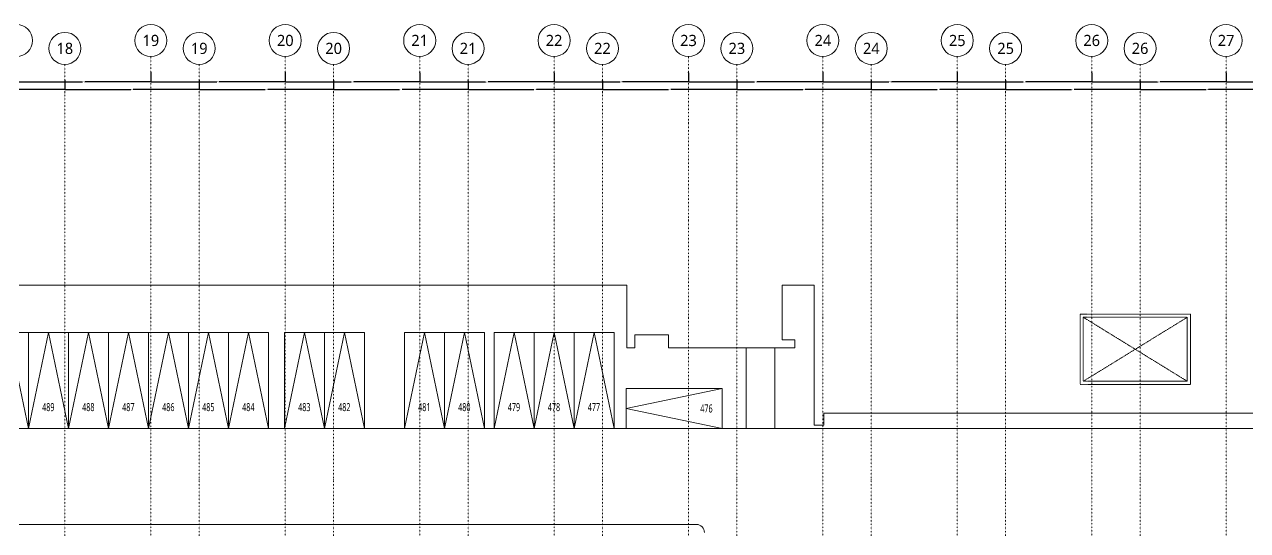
# Model space of a CAD drawing. Extents: x -168053 to 290600, y -560063 to 131745.
# Drawn here: x 148676 to 225117, y 100117 to 131745 of the extents above; entities that cross this region are included whole.
import ezdxf
from ezdxf.enums import TextEntityAlignment as Align

# ---------------------------------------------------------------- set-up
doc = ezdxf.new("R2010")
doc.units = 0
doc.header["$LTSCALE"] = 250
for name, pattern in [('H12PL1$0$DOTK1', [0.01, 0.005, -0.005]), ('H12PL1$0$JJP_三點線', [0.9, 0.3, -0.15, 0, -0.15, 0, -0.15, 0, -0.15]), ('H12PL25$0$JJP_三點線', [0.9, 0.3, -0.15, 0, -0.15, 0, -0.15, 0, -0.15])]:
    doc.linetypes.add(name, pattern=pattern)
for name, color, linetype in [('H12PL1$0$A-DIM', 252, 'Continuous'), ('H12PL1$0$L10_14_PKG', 252, 'Continuous'), ('H12PL1$0$L10_14_PKG-NN', 252, 'Continuous'), ('H12PL1$0$L10_14_SITE', 252, 'Continuous'), ('H12PL1$0$L10_14_SUGATA2', 252, 'Continuous'), ('H12PL1$0$L10_14_SUGATAD', 252, 'Continuous'), ('H12PL1$0$S-GRID', 252, 'Continuous'), ('H12PL25$0$A-DIM', 252, 'Continuous'), ('H12PL25$0$S-GRID', 252, 'Continuous')]:
    doc.layers.add(name, color=color, linetype=linetype)
doc.styles.add('H12PL1$0$dim-txt', font='isocp.shx', dxfattribs={"width": 0.7, "bigfont": 'chineset.shx'})
doc.styles.add('H12PL1$0$Standard', font='', dxfattribs={"width": 0.8})
doc.styles.add('H12PL25$0$dim-txt', font='isocp.shx', dxfattribs={"width": 0.7, "bigfont": 'chineset.shx'})
doc.styles.add('H12PL25$0$Standard', font='', dxfattribs={"width": 0.8})
doc.styles.get('H12PL1$0$Standard').set_extended_font_data('Microsoft JhengHei')
doc.styles.get('H12PL25$0$Standard').set_extended_font_data('Microsoft JhengHei')
doc.dimstyles.new('H12PL1$0$ARCH-dim-200MM', dxfattribs={"dimscale": 200, "dimtxt": 0.3, "dimasz": 0.1, "dimexe": 0.1, "dimexo": 0.1, "dimgap": 0.05, "dimtad": 1, "dimdec": 0, "dimlfac": 10, "dimrnd": 0.5, "dimdsep": 46, "dimtxsty": 'H12PL1$0$dim-txt', "dimblk": 'H12PL1$0$_Dot', "dimcen": 2, "dimclrd": 256, "dimclre": 256, "dimclrt": 256, "dimadec": 0, "dimazin": 0, "dimtfac": 1, "dimtix": 1, "dimtmove": 2, "dimatfit": 3, "dimldrblk": 'H12PL1$0$_OBLIQUE', "dimfxl": 1, "dimtvp": 1, "dimtolj": 1, "dimarcsym": 0})
doc.dimstyles.new('H12PL25$0$ARCH-dim-200MM', dxfattribs={"dimscale": 200, "dimtxt": 0.3, "dimasz": 0.1, "dimexe": 0.1, "dimexo": 0.1, "dimgap": 0.05, "dimtad": 1, "dimdec": 0, "dimlfac": 10, "dimrnd": 0.5, "dimdsep": 46, "dimtxsty": 'H12PL25$0$dim-txt', "dimblk": 'H12PL25$0$_Dot', "dimcen": 2, "dimclrd": 256, "dimclre": 256, "dimclrt": 256, "dimadec": 0, "dimazin": 0, "dimtfac": 1, "dimtix": 1, "dimtmove": 2, "dimatfit": 3, "dimldrblk": 'H12PL25$0$_OBLIQUE', "dimfxl": 1, "dimtvp": 1, "dimtolj": 1, "dimarcsym": 0})

# ---------------------------------------------------------------- blocks, each defined once
blk = doc.blocks.new('*D129')
at = {"layer": 'DEFPOINTS', "color": 0, "linetype": 'Continuous', "transparency": 16777216}
for p in [(139200, 128250), (151200, 128250), (151200, 127670)]:
    blk.add_point(p, dxfattribs=at)
at = {"layer": 'H12PL25$0$A-DIM', "linetype": 'Continuous', "lineweight": -2, "transparency": 16777216}
for p, q in [((139200, 128230), (139200, 127650)), ((139220, 127670), (145112, 127670)), ((151180, 127670), (145288, 127670)), ((151200, 128230), (151200, 127650))]:
    blk.add_line(p, q, dxfattribs=at)
at = {"layer": 'H12PL25$0$A-DIM', "linetype": 'Continuous', "lineweight": 0, "transparency": 16777216, "insert": (145200, 127670), "char_height": 60, "attachment_point": 5, "style": 'H12PL25$0$dim-txt'}
blk.add_mtext('\\A1;120000', dxfattribs=at)
blk = doc.blocks.new('H12PL25$0$_Dot')
blk = doc.blocks.new('H12PL25$0$_OBLIQUE')
at = {"color": 0, "linetype": 'ByBlock', "lineweight": -2}
blk.add_line((-0.5, -0.5), (0.5, 0.5), dxfattribs=at)
blk = doc.blocks.new('*D130')
at = {"layer": 'DEFPOINTS', "color": 0, "linetype": 'Continuous', "transparency": 16777216}
for p in [(151200, 128250), (159600, 128250), (159600, 127670)]:
    blk.add_point(p, dxfattribs=at)
at = {"layer": 'H12PL25$0$A-DIM', "linetype": 'Continuous', "lineweight": -2, "transparency": 16777216}
for p, q in [((151200, 128230), (151200, 127650)), ((151220, 127670), (155321, 127670)), ((159580, 127670), (155479, 127670)), ((159600, 128230), (159600, 127650))]:
    blk.add_line(p, q, dxfattribs=at)
at = {"layer": 'H12PL25$0$A-DIM', "linetype": 'Continuous', "lineweight": 0, "transparency": 16777216, "insert": (155400, 127670), "char_height": 60, "attachment_point": 5, "style": 'H12PL25$0$dim-txt'}
blk.add_mtext('\\A1;84000', dxfattribs=at)
blk = doc.blocks.new('*D131')
at = {"layer": 'DEFPOINTS', "color": 0, "linetype": 'Continuous', "transparency": 16777216}
for p in [(159600, 128250), (168000, 128250), (168000, 127670)]:
    blk.add_point(p, dxfattribs=at)
at = {"layer": 'H12PL25$0$A-DIM', "linetype": 'Continuous', "lineweight": -2, "transparency": 16777216}
for p, q in [((159600, 128230), (159600, 127650)), ((159620, 127670), (163721, 127670)), ((167980, 127670), (163879, 127670)), ((168000, 128230), (168000, 127650))]:
    blk.add_line(p, q, dxfattribs=at)
at = {"layer": 'H12PL25$0$A-DIM', "linetype": 'Continuous', "lineweight": 0, "transparency": 16777216, "insert": (163800, 127670), "char_height": 60, "attachment_point": 5, "style": 'H12PL25$0$dim-txt'}
blk.add_mtext('\\A1;84000', dxfattribs=at)
blk = doc.blocks.new('*D132')
at = {"layer": 'DEFPOINTS', "color": 0, "linetype": 'Continuous', "transparency": 16777216}
for p in [(168000, 128250), (176400, 128250), (176400, 127670)]:
    blk.add_point(p, dxfattribs=at)
at = {"layer": 'H12PL25$0$A-DIM', "linetype": 'Continuous', "lineweight": -2, "transparency": 16777216}
for p, q in [((168000, 128230), (168000, 127650)), ((168020, 127670), (172121, 127670)), ((176380, 127670), (172279, 127670)), ((176400, 128230), (176400, 127650))]:
    blk.add_line(p, q, dxfattribs=at)
at = {"layer": 'H12PL25$0$A-DIM', "linetype": 'Continuous', "lineweight": 0, "transparency": 16777216, "insert": (172200, 127670), "char_height": 60, "attachment_point": 5, "style": 'H12PL25$0$dim-txt'}
blk.add_mtext('\\A1;84000', dxfattribs=at)
blk = doc.blocks.new('*D133')
at = {"layer": 'DEFPOINTS', "color": 0, "linetype": 'Continuous', "transparency": 16777216}
for p in [(176400, 128250), (184800, 128250), (184800, 127670)]:
    blk.add_point(p, dxfattribs=at)
at = {"layer": 'H12PL25$0$A-DIM', "linetype": 'Continuous', "lineweight": -2, "transparency": 16777216}
for p, q in [((176400, 128230), (176400, 127650)), ((176420, 127670), (180521, 127670)), ((184780, 127670), (180679, 127670)), ((184800, 128230), (184800, 127650))]:
    blk.add_line(p, q, dxfattribs=at)
at = {"layer": 'H12PL25$0$A-DIM', "linetype": 'Continuous', "lineweight": 0, "transparency": 16777216, "insert": (180600, 127670), "char_height": 60, "attachment_point": 5, "style": 'H12PL25$0$dim-txt'}
blk.add_mtext('\\A1;84000', dxfattribs=at)
blk = doc.blocks.new('*D134')
at = {"layer": 'DEFPOINTS', "color": 0, "linetype": 'Continuous', "transparency": 16777216}
for p in [(184800, 128250), (193200, 128250), (193200, 127670)]:
    blk.add_point(p, dxfattribs=at)
at = {"layer": 'H12PL25$0$A-DIM', "linetype": 'Continuous', "lineweight": -2, "transparency": 16777216}
for p, q in [((184800, 128230), (184800, 127650)), ((184820, 127670), (188921, 127670)), ((193180, 127670), (189079, 127670)), ((193200, 128230), (193200, 127650))]:
    blk.add_line(p, q, dxfattribs=at)
at = {"layer": 'H12PL25$0$A-DIM', "linetype": 'Continuous', "lineweight": 0, "transparency": 16777216, "insert": (189000, 127670), "char_height": 60, "attachment_point": 5, "style": 'H12PL25$0$dim-txt'}
blk.add_mtext('\\A1;84000', dxfattribs=at)
blk = doc.blocks.new('*D135')
at = {"layer": 'DEFPOINTS', "color": 0, "linetype": 'Continuous', "transparency": 16777216}
for p in [(193200, 128250), (201600, 128250), (201600, 127670)]:
    blk.add_point(p, dxfattribs=at)
at = {"layer": 'H12PL25$0$A-DIM', "linetype": 'Continuous', "lineweight": -2, "transparency": 16777216}
for p, q in [((193200, 128230), (193200, 127650)), ((193220, 127670), (197321, 127670)), ((201580, 127670), (197479, 127670)), ((201600, 128230), (201600, 127650))]:
    blk.add_line(p, q, dxfattribs=at)
at = {"layer": 'H12PL25$0$A-DIM', "linetype": 'Continuous', "lineweight": 0, "transparency": 16777216, "insert": (197400, 127670), "char_height": 60, "attachment_point": 5, "style": 'H12PL25$0$dim-txt'}
blk.add_mtext('\\A1;84000', dxfattribs=at)
blk = doc.blocks.new('*D136')
at = {"layer": 'DEFPOINTS', "color": 0, "linetype": 'Continuous', "transparency": 16777216}
for p in [(201600, 128250), (210000, 128250), (210000, 127670)]:
    blk.add_point(p, dxfattribs=at)
at = {"layer": 'H12PL25$0$A-DIM', "linetype": 'Continuous', "lineweight": -2, "transparency": 16777216}
for p, q in [((201600, 128230), (201600, 127650)), ((201620, 127670), (205721, 127670)), ((209980, 127670), (205879, 127670)), ((210000, 128230), (210000, 127650))]:
    blk.add_line(p, q, dxfattribs=at)
at = {"layer": 'H12PL25$0$A-DIM', "linetype": 'Continuous', "lineweight": 0, "transparency": 16777216, "insert": (205800, 127670), "char_height": 60, "attachment_point": 5, "style": 'H12PL25$0$dim-txt'}
blk.add_mtext('\\A1;84000', dxfattribs=at)
blk = doc.blocks.new('*D137')
at = {"layer": 'DEFPOINTS', "color": 0, "linetype": 'Continuous', "transparency": 16777216}
for p in [(210000, 128250), (218400, 128250), (218400, 127670)]:
    blk.add_point(p, dxfattribs=at)
at = {"layer": 'H12PL25$0$A-DIM', "linetype": 'Continuous', "lineweight": -2, "transparency": 16777216}
for p, q in [((210000, 128230), (210000, 127650)), ((210020, 127670), (214121, 127670)), ((218380, 127670), (214279, 127670)), ((218400, 128230), (218400, 127650))]:
    blk.add_line(p, q, dxfattribs=at)
at = {"layer": 'H12PL25$0$A-DIM', "linetype": 'Continuous', "lineweight": 0, "transparency": 16777216, "insert": (214200, 127670), "char_height": 60, "attachment_point": 5, "style": 'H12PL25$0$dim-txt'}
blk.add_mtext('\\A1;84000', dxfattribs=at)
blk = doc.blocks.new('*D138')
at = {"layer": 'DEFPOINTS', "color": 0, "linetype": 'Continuous', "transparency": 16777216}
for p in [(218400, 128250), (226800, 128250), (226800, 127670)]:
    blk.add_point(p, dxfattribs=at)
at = {"layer": 'H12PL25$0$A-DIM', "linetype": 'Continuous', "lineweight": -2, "transparency": 16777216}
for p, q in [((218400, 128230), (218400, 127650)), ((218420, 127670), (222521, 127670)), ((226780, 127670), (222679, 127670)), ((226800, 128230), (226800, 127650))]:
    blk.add_line(p, q, dxfattribs=at)
at = {"layer": 'H12PL25$0$A-DIM', "linetype": 'Continuous', "lineweight": 0, "transparency": 16777216, "insert": (222600, 127670), "char_height": 60, "attachment_point": 5, "style": 'H12PL25$0$dim-txt'}
blk.add_mtext('\\A1;84000', dxfattribs=at)
blk = doc.blocks.new('*D242')
at = {"layer": 'DEFPOINTS', "color": 0, "linetype": 'Continuous', "transparency": 16777216}
for p in [(151200, 128250), (159600, 128250), (159600, 127670)]:
    blk.add_point(p, dxfattribs=at)
at = {"layer": 'H12PL1$0$A-DIM', "linetype": 'Continuous', "lineweight": -2, "transparency": 16777216}
for p, q in [((151200, 128230), (151200, 127650)), ((151220, 127670), (155321, 127670)), ((159580, 127670), (155479, 127670)), ((159600, 128230), (159600, 127650))]:
    blk.add_line(p, q, dxfattribs=at)
at = {"layer": 'H12PL1$0$A-DIM', "linetype": 'Continuous', "lineweight": 0, "transparency": 16777216, "insert": (155400, 127670), "char_height": 60, "attachment_point": 5, "style": 'H12PL1$0$dim-txt'}
blk.add_mtext('\\A1;84000', dxfattribs=at)
blk = doc.blocks.new('H12PL1$0$_Dot')
blk = doc.blocks.new('H12PL1$0$_OBLIQUE')
at = {"color": 0, "linetype": 'ByBlock', "lineweight": -2}
blk.add_line((-0.5, -0.5), (0.5, 0.5), dxfattribs=at)
blk = doc.blocks.new('*D243')
at = {"layer": 'DEFPOINTS', "color": 0, "linetype": 'Continuous', "transparency": 16777216}
for p in [(159600, 128250), (168000, 128250), (168000, 127670)]:
    blk.add_point(p, dxfattribs=at)
at = {"layer": 'H12PL1$0$A-DIM', "linetype": 'Continuous', "lineweight": -2, "transparency": 16777216}
for p, q in [((159600, 128230), (159600, 127650)), ((159620, 127670), (163721, 127670)), ((167980, 127670), (163879, 127670)), ((168000, 128230), (168000, 127650))]:
    blk.add_line(p, q, dxfattribs=at)
at = {"layer": 'H12PL1$0$A-DIM', "linetype": 'Continuous', "lineweight": 0, "transparency": 16777216, "insert": (163800, 127670), "char_height": 60, "attachment_point": 5, "style": 'H12PL1$0$dim-txt'}
blk.add_mtext('\\A1;84000', dxfattribs=at)
blk = doc.blocks.new('*D244')
at = {"layer": 'DEFPOINTS', "color": 0, "linetype": 'Continuous', "transparency": 16777216}
for p in [(168000, 128250), (176400, 128250), (176400, 127670)]:
    blk.add_point(p, dxfattribs=at)
at = {"layer": 'H12PL1$0$A-DIM', "linetype": 'Continuous', "lineweight": -2, "transparency": 16777216}
for p, q in [((168000, 128230), (168000, 127650)), ((168020, 127670), (172121, 127670)), ((176380, 127670), (172279, 127670)), ((176400, 128230), (176400, 127650))]:
    blk.add_line(p, q, dxfattribs=at)
at = {"layer": 'H12PL1$0$A-DIM', "linetype": 'Continuous', "lineweight": 0, "transparency": 16777216, "insert": (172200, 127670), "char_height": 60, "attachment_point": 5, "style": 'H12PL1$0$dim-txt'}
blk.add_mtext('\\A1;84000', dxfattribs=at)
blk = doc.blocks.new('*D245')
at = {"layer": 'DEFPOINTS', "color": 0, "linetype": 'Continuous', "transparency": 16777216}
for p in [(176400, 128250), (184800, 128250), (184800, 127670)]:
    blk.add_point(p, dxfattribs=at)
at = {"layer": 'H12PL1$0$A-DIM', "linetype": 'Continuous', "lineweight": -2, "transparency": 16777216}
for p, q in [((176400, 128230), (176400, 127650)), ((176420, 127670), (180521, 127670)), ((184780, 127670), (180679, 127670)), ((184800, 128230), (184800, 127650))]:
    blk.add_line(p, q, dxfattribs=at)
at = {"layer": 'H12PL1$0$A-DIM', "linetype": 'Continuous', "lineweight": 0, "transparency": 16777216, "insert": (180600, 127670), "char_height": 60, "attachment_point": 5, "style": 'H12PL1$0$dim-txt'}
blk.add_mtext('\\A1;84000', dxfattribs=at)
blk = doc.blocks.new('*D246')
at = {"layer": 'DEFPOINTS', "color": 0, "linetype": 'Continuous', "transparency": 16777216}
for p in [(184800, 128250), (193200, 128250), (193200, 127670)]:
    blk.add_point(p, dxfattribs=at)
at = {"layer": 'H12PL1$0$A-DIM', "linetype": 'Continuous', "lineweight": -2, "transparency": 16777216}
for p, q in [((184800, 128230), (184800, 127650)), ((184820, 127670), (188921, 127670)), ((193180, 127670), (189079, 127670)), ((193200, 128230), (193200, 127650))]:
    blk.add_line(p, q, dxfattribs=at)
at = {"layer": 'H12PL1$0$A-DIM', "linetype": 'Continuous', "lineweight": 0, "transparency": 16777216, "insert": (189000, 127670), "char_height": 60, "attachment_point": 5, "style": 'H12PL1$0$dim-txt'}
blk.add_mtext('\\A1;84000', dxfattribs=at)
blk = doc.blocks.new('*D247')
at = {"layer": 'DEFPOINTS', "color": 0, "linetype": 'Continuous', "transparency": 16777216}
for p in [(193200, 128250), (201600, 128250), (201600, 127670)]:
    blk.add_point(p, dxfattribs=at)
at = {"layer": 'H12PL1$0$A-DIM', "linetype": 'Continuous', "lineweight": -2, "transparency": 16777216}
for p, q in [((193200, 128230), (193200, 127650)), ((193220, 127670), (197321, 127670)), ((201580, 127670), (197479, 127670)), ((201600, 128230), (201600, 127650))]:
    blk.add_line(p, q, dxfattribs=at)
at = {"layer": 'H12PL1$0$A-DIM', "linetype": 'Continuous', "lineweight": 0, "transparency": 16777216, "insert": (197400, 127670), "char_height": 60, "attachment_point": 5, "style": 'H12PL1$0$dim-txt'}
blk.add_mtext('\\A1;84000', dxfattribs=at)
blk = doc.blocks.new('*D248')
at = {"layer": 'DEFPOINTS', "color": 0, "linetype": 'Continuous', "transparency": 16777216}
for p in [(201600, 128250), (210000, 128250), (210000, 127670)]:
    blk.add_point(p, dxfattribs=at)
at = {"layer": 'H12PL1$0$A-DIM', "linetype": 'Continuous', "lineweight": -2, "transparency": 16777216}
for p, q in [((201600, 128230), (201600, 127650)), ((201620, 127670), (205721, 127670)), ((209980, 127670), (205879, 127670)), ((210000, 128230), (210000, 127650))]:
    blk.add_line(p, q, dxfattribs=at)
at = {"layer": 'H12PL1$0$A-DIM', "linetype": 'Continuous', "lineweight": 0, "transparency": 16777216, "insert": (205800, 127670), "char_height": 60, "attachment_point": 5, "style": 'H12PL1$0$dim-txt'}
blk.add_mtext('\\A1;84000', dxfattribs=at)
blk = doc.blocks.new('*D249')
at = {"layer": 'DEFPOINTS', "color": 0, "linetype": 'Continuous', "transparency": 16777216}
for p in [(210000, 128250), (218400, 128250), (218400, 127670)]:
    blk.add_point(p, dxfattribs=at)
at = {"layer": 'H12PL1$0$A-DIM', "linetype": 'Continuous', "lineweight": -2, "transparency": 16777216}
for p, q in [((210000, 128230), (210000, 127650)), ((210020, 127670), (214121, 127670)), ((218380, 127670), (214279, 127670)), ((218400, 128230), (218400, 127650))]:
    blk.add_line(p, q, dxfattribs=at)
at = {"layer": 'H12PL1$0$A-DIM', "linetype": 'Continuous', "lineweight": 0, "transparency": 16777216, "insert": (214200, 127670), "char_height": 60, "attachment_point": 5, "style": 'H12PL1$0$dim-txt'}
blk.add_mtext('\\A1;84000', dxfattribs=at)
blk = doc.blocks.new('*D250')
at = {"layer": 'DEFPOINTS', "color": 0, "linetype": 'Continuous', "transparency": 16777216}
for p in [(218400, 128250), (226800, 128250), (226800, 127670)]:
    blk.add_point(p, dxfattribs=at)
at = {"layer": 'H12PL1$0$A-DIM', "linetype": 'Continuous', "lineweight": -2, "transparency": 16777216}
for p, q in [((218400, 128230), (218400, 127650)), ((218420, 127670), (222521, 127670)), ((226780, 127670), (222679, 127670)), ((226800, 128230), (226800, 127650))]:
    blk.add_line(p, q, dxfattribs=at)
at = {"layer": 'H12PL1$0$A-DIM', "linetype": 'Continuous', "lineweight": 0, "transparency": 16777216, "insert": (222600, 127670), "char_height": 60, "attachment_point": 5, "style": 'H12PL1$0$dim-txt'}
blk.add_mtext('\\A1;84000', dxfattribs=at)
blk = doc.blocks.new('*D251')
at = {"layer": 'DEFPOINTS', "color": 0, "linetype": 'Continuous', "transparency": 16777216}
for p in [(226800, 128250), (235200, 128250), (235200, 127670)]:
    blk.add_point(p, dxfattribs=at)
at = {"layer": 'H12PL1$0$A-DIM', "linetype": 'Continuous', "lineweight": -2, "transparency": 16777216}
for p, q in [((226800, 128230), (226800, 127650)), ((226820, 127670), (230921, 127670)), ((235180, 127670), (231079, 127670)), ((235200, 128230), (235200, 127650))]:
    blk.add_line(p, q, dxfattribs=at)
at = {"layer": 'H12PL1$0$A-DIM', "linetype": 'Continuous', "lineweight": 0, "transparency": 16777216, "insert": (231000, 127670), "char_height": 60, "attachment_point": 5, "style": 'H12PL1$0$dim-txt'}
blk.add_mtext('\\A1;84000', dxfattribs=at)
blk = doc.blocks.new('H12PL25')
at = {"layer": 'H12PL25$0$S-GRID', "linetype": 'H12PL25$0$JJP_三點線', "lineweight": 0}
for p, q in [((151200, 128250), (151200, 129250)), ((159600, 128250), (159600, 129250)), ((168000, 128250), (168000, 129250)), ((176400, 128250), (176400, 129250)), ((184800, 128250), (184800, 129250)), ((193200, 128250), (193200, 129250)), ((201600, 128250), (201600, 129250)), ((210000, 128250), (210000, 129250)), ((218400, 128250), (218400, 129250)), ((151200, 128250), (151200, -28000)), ((159600, 128250), (159600, -28000)), ((168000, 128250), (168000, -28000)), ((176400, 128250), (176400, -28000)), ((184800, 128250), (184800, -28000)), ((193200, 128250), (193200, -28000)), ((201600, 128250), (201600, -28000)), ((210000, 128250), (210000, -28000)), ((218400, 128250), (218400, -28000))]:
    blk.add_line(p, q, dxfattribs=at)
at = {"layer": 'H12PL25$0$S-GRID', "lineweight": 0}
for centre in [(151200, 130250), (159600, 130250), (168000, 130250), (176400, 130250), (184800, 130250), (193200, 130250), (201600, 130250), (210000, 130250), (218400, 130250)]:
    blk.add_circle(centre, 1000, dxfattribs=at)
at = {"layer": 'H12PL25$0$S-GRID', "linetype": 'H12PL25$0$JJP_三點線', "lineweight": 0}
for p in [(151200, 128250), (151200, 128250), (159600, 128250), (159600, 128250), (168000, 128250), (168000, 128250), (176400, 128250), (176400, 128250), (184800, 128250), (184800, 128250), (193200, 128250), (193200, 128250), (201600, 128250), (201600, 128250), (210000, 128250), (210000, 128250), (218400, 128250), (218400, 128250)]:
    blk.add_point(p, dxfattribs=at)
at = {"layer": 'H12PL25$0$S-GRID', "style": 'H12PL25$0$Standard'}
for s, p in [('18', (151200, 130602.36)), ('19', (159600, 130602.36)), ('20', (168000, 130600)), ('21', (176400, 130602.36)), ('22', (184800, 130600)), ('23', (193200, 130600)), ('24', (201600, 130600)), ('25', (210000, 130600)), ('26', (218400, 130600))]:
    blk.add_text(s, height=700, dxfattribs=at).set_placement(p, align=Align.TOP_CENTER)
at = {"layer": 'H12PL25$0$A-DIM', "linetype": 'Continuous', "lineweight": 0}
for base, p1, p2, picture, middle in [((151200, 127670), (139200, 128250), (151200, 128250), '*D129', (145200, 127670)), ((159600, 127670), (151200, 128250), (159600, 128250), '*D130', (155400, 127670)), ((168000, 127670), (159600, 128250), (168000, 128250), '*D131', (163800, 127670)), ((176400, 127670), (168000, 128250), (176400, 128250), '*D132', (172200, 127670)), ((184800, 127670), (176400, 128250), (184800, 128250), '*D133', (180600, 127670)), ((193200, 127670), (184800, 128250), (193200, 128250), '*D134', (189000, 127670)), ((201600, 127670), (193200, 128250), (201600, 128250), '*D135', (197400, 127670)), ((210000, 127670), (201600, 128250), (210000, 128250), '*D136', (205800, 127670)), ((218400, 127670), (210000, 128250), (218400, 128250), '*D137', (214200, 127670)), ((226800, 127670), (218400, 128250), (226800, 128250), '*D138', (222600, 127670))]:
    dim = blk.add_linear_dim(base=base, p1=p1, p2=p2, dimstyle='H12PL25$0$ARCH-dim-200MM', dxfattribs=at)
    dim.commit()
    dim.dimension.update_dxf_attribs({"geometry": picture, "text_midpoint": middle, "dimtype": 128})
blk = doc.blocks.new('H12PL1')
at = {"layer": 'H12PL1$0$L10_14_PKG', "lineweight": 0, "flags": 128}
for points in [[(151950, 106000), (150700, 112000), (149450, 106000)], [(154450, 106000), (153200, 112000), (151950, 106000)], [(156950, 106000), (155700, 112000), (154450, 106000)], [(159450, 106000), (158200, 112000), (156950, 106000)], [(161950, 106000), (160700, 112000), (159450, 106000)], [(164450, 106000), (163200, 112000), (161950, 106000)], [(166950, 106000), (165700, 112000), (164450, 106000)], [(170450, 106000), (169200, 112000), (167950, 106000)], [(172950, 106000), (171700, 112000), (170450, 106000)], [(177950, 106000), (176700, 112000), (175450, 106000)], [(180450, 106000), (179200, 112000), (177950, 106000)], [(183550, 106000), (182300, 112000), (181050, 106000)], [(186050, 106000), (184800, 112000), (183550, 106000)], [(188550, 106000), (187300, 112000), (186050, 106000)], [(195300, 108500), (189300, 107250), (195300, 106000)]]:
    blk.add_lwpolyline(points, dxfattribs=at)
for points in [[(151950, 106000), (151950, 112000), (149450, 112000), (149450, 106000)], [(154450, 106000), (154450, 112000), (151950, 112000), (151950, 106000)], [(156950, 106000), (156950, 112000), (154450, 112000), (154450, 106000)], [(159450, 106000), (159450, 112000), (156950, 112000), (156950, 106000)], [(161950, 106000), (161950, 112000), (159450, 112000), (159450, 106000)], [(164450, 106000), (164450, 112000), (161950, 112000), (161950, 106000)], [(166950, 106000), (166950, 112000), (164450, 112000), (164450, 106000)], [(170450, 106000), (170450, 112000), (167950, 112000), (167950, 106000)], [(172950, 106000), (172950, 112000), (170450, 112000), (170450, 106000)], [(177950, 106000), (177950, 112000), (175450, 112000), (175450, 106000)], [(180450, 106000), (180450, 112000), (177950, 112000), (177950, 106000)], [(183550, 106000), (183550, 112000), (181050, 112000), (181050, 106000)], [(186050, 106000), (186050, 112000), (183550, 112000), (183550, 106000)], [(188550, 106000), (188550, 112000), (186050, 112000), (186050, 106000)], [(195300, 108500), (195300, 106000), (189300, 106000), (189300, 108500)]]:
    blk.add_lwpolyline(points, close=True, dxfattribs=at)
at = {"layer": 'H12PL1$0$L10_14_SITE', "lineweight": 0}
for p, q in [((196800, 106000), (196800, 111000)), ((198600, 106000), (198600, 111000)), ((18950, 106000), (250600, 106000)), ((25250, 100000), (193700, 100000))]:
    blk.add_line(p, q, dxfattribs=at)
blk.add_arc((193700, 99500), 500, 0, 90, dxfattribs=at)
at = {"layer": 'H12PL1$0$L10_14_SUGATA2', "lineweight": 0, "flags": 128}
blk.add_lwpolyline([(234550, 106950), (201650, 106950), (201650, 106200), (201050, 106200), (201050, 114950), (199050, 114950), (199050, 111550), (199850, 111550), (199850, 111050), (191950, 111050), (191950, 111850), (189850, 111850), (189850, 111050), (189350, 111050), (189350, 114950), (145050, 114950)], dxfattribs=at)
at = {"layer": 'H12PL1$0$L10_14_SUGATAD', "linetype": 'H12PL1$0$DOTK1', "lineweight": 0}
for p, q in [((217875, 112950), (224375, 108950)), ((217875, 108950), (224375, 112950))]:
    blk.add_line(p, q, dxfattribs=at)
at = {"layer": 'H12PL1$0$L10_14_SUGATAD', "linetype": 'H12PL1$0$DOTK1', "lineweight": 0, "flags": 128}
for points in [[(217675, 113150), (224575, 113150), (224575, 108750), (217675, 108750)], [(217875, 112950), (224375, 112950), (224375, 108950), (217875, 108950)]]:
    blk.add_lwpolyline(points, close=True, dxfattribs=at)
at = {"layer": 'H12PL1$0$S-GRID', "linetype": 'H12PL1$0$JJP_三點線', "lineweight": 0}
for p, q in [((159600, 128250), (159600, 129250)), ((168000, 128250), (168000, 129250)), ((176400, 128250), (176400, 129250)), ((184800, 128250), (184800, 129250)), ((193200, 128250), (193200, 129250)), ((201600, 128250), (201600, 129250)), ((210000, 128250), (210000, 129250)), ((218400, 128250), (218400, 129250)), ((226800, 128250), (226800, 129250)), ((159600, 128250), (159600, -28000)), ((168000, 128250), (168000, -28000)), ((176400, 128250), (176400, -28000)), ((184800, 128250), (184800, -28000)), ((193200, 128250), (193200, -28000)), ((201600, 128250), (201600, -28000)), ((210000, 128250), (210000, -28000)), ((218400, 128250), (218400, -28000)), ((226800, 128250), (226800, -28000))]:
    blk.add_line(p, q, dxfattribs=at)
at = {"layer": 'H12PL1$0$S-GRID', "lineweight": 0}
for centre in [(151200, 130250), (159600, 130250), (168000, 130250), (176400, 130250), (184800, 130250), (193200, 130250), (201600, 130250), (210000, 130250), (218400, 130250), (226800, 130250)]:
    blk.add_circle(centre, 1000, dxfattribs=at)
at = {"layer": 'H12PL1$0$S-GRID', "linetype": 'H12PL1$0$JJP_三點線', "lineweight": 0}
for p in [(159600, 128250), (159600, 128250), (168000, 128250), (168000, 128250), (176400, 128250), (176400, 128250), (184800, 128250), (184800, 128250), (193200, 128250), (193200, 128250), (201600, 128250), (201600, 128250), (210000, 128250), (210000, 128250), (218400, 128250), (218400, 128250), (226800, 128250), (226800, 128250)]:
    blk.add_point(p, dxfattribs=at)
at = {"layer": 'H12PL1$0$L10_14_PKG-NN', "linetype": 'Continuous', "lineweight": 0, "char_height": 500, "attachment_point": 4, "style": 'H12PL1$0$Standard'}
for s, insert in [('\\A1;{\\W0.56;489}', (152804.97, 107330.97)), ('\\A1;{\\W0.56;488}', (155304.97, 107330.97)), ('\\A1;{\\W0.56;487}', (157804.97, 107330.97)), ('\\A1;{\\W0.56;486}', (160304.97, 107330.97)), ('\\A1;{\\W0.56;485}', (162804.97, 107330.97)), ('\\A1;{\\W0.56;484}', (165304.97, 107330.97)), ('\\A1;{\\W0.56;483}', (168804.97, 107330.97)), ('\\A1;{\\W0.56;482}', (171304.97, 107330.97)), ('\\A1;{\\W0.56;481}', (176304.97, 107331.81)), ('\\A1;{\\W0.56;480}', (178804.97, 107330.97)), ('\\A1;{\\W0.56;479}', (181904.97, 107330.97)), ('\\A1;{\\W0.56;478}', (184404.97, 107330.97)), ('\\A1;{\\W0.56;477}', (186904.97, 107335.08)), ('\\A1;{\\W0.56;476}', (193934.94, 107245.88))]:
    blk.add_mtext(s, dxfattribs=dict(at, insert=insert))
at = {"layer": 'H12PL1$0$S-GRID', "style": 'H12PL1$0$Standard'}
for s, p in [('19', (159600, 130602.36)), ('20', (168000, 130600)), ('21', (176400, 130602.36)), ('22', (184800, 130600)), ('23', (193200, 130600)), ('24', (201600, 130600)), ('25', (210000, 130600)), ('26', (218400, 130600)), ('27', (226800, 130600))]:
    blk.add_text(s, height=700, dxfattribs=at).set_placement(p, align=Align.TOP_CENTER)
at = {"layer": 'H12PL1$0$A-DIM', "linetype": 'Continuous', "lineweight": 0}
for base, p1, p2, picture, middle in [((159600, 127670), (151200, 128250), (159600, 128250), '*D242', (155400, 127670)), ((168000, 127670), (159600, 128250), (168000, 128250), '*D243', (163800, 127670)), ((176400, 127670), (168000, 128250), (176400, 128250), '*D244', (172200, 127670)), ((184800, 127670), (176400, 128250), (184800, 128250), '*D245', (180600, 127670)), ((193200, 127670), (184800, 128250), (193200, 128250), '*D246', (189000, 127670)), ((201600, 127670), (193200, 128250), (201600, 128250), '*D247', (197400, 127670)), ((210000, 127670), (201600, 128250), (210000, 128250), '*D248', (205800, 127670)), ((218400, 127670), (210000, 128250), (218400, 128250), '*D249', (214200, 127670)), ((226800, 127670), (218400, 128250), (226800, 128250), '*D250', (222600, 127670)), ((235200, 127670), (226800, 128250), (235200, 128250), '*D251', (231000, 127670))]:
    dim = blk.add_linear_dim(base=base, p1=p1, p2=p2, dimstyle='H12PL1$0$ARCH-dim-200MM', dxfattribs=at)
    dim.commit()
    dim.dimension.update_dxf_attribs({"geometry": picture, "text_midpoint": middle, "dimtype": 128})

msp = doc.modelspace()

# ---------------------------------------------------------------- block references
msp.add_blockref('H12PL25', (0, 0))

# ---------------------------------------------------------------- next in the draw order: block references
msp.add_blockref('H12PL1', (-3024, 495))

doc.saveas('drawing.dxf')
